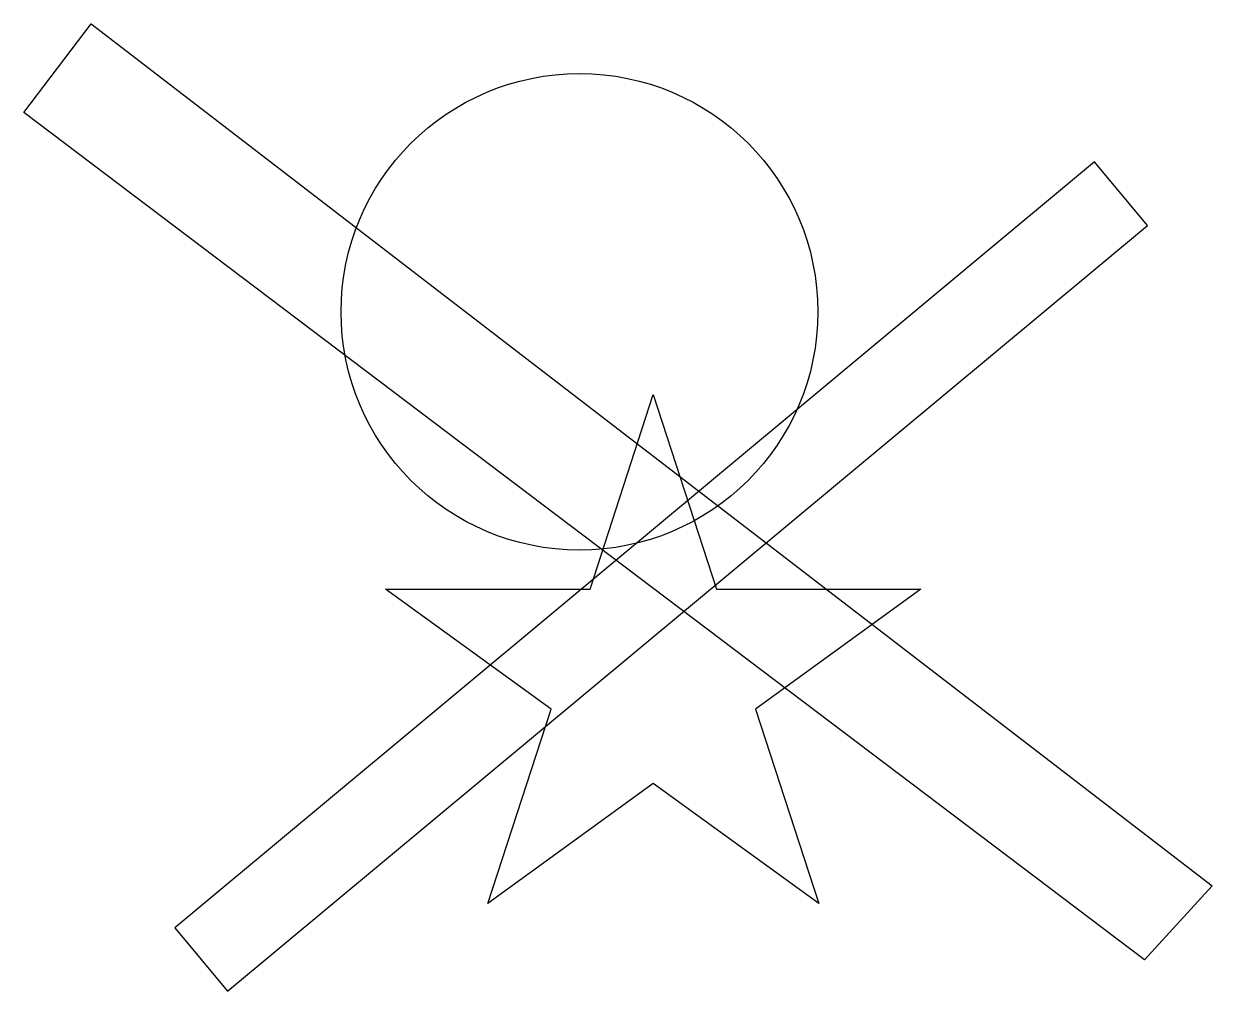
# Model space of a CAD drawing. Extents: x 536798 to 539083, y 1194749 to 1196610.
import ezdxf

# ---------------------------------------------------------------- set-up
doc = ezdxf.new("R2010")
doc.units = 0
doc.layers.add('Level 1', color=7, linetype='Continuous')

msp = doc.modelspace()

# ---------------------------------------------------------------- linework, layer by layer
at = {"layer": 'Level 1'}
for points in [[(539083.4, 1194951.8), (538953.2, 1194809.6), (536798, 1196438.9), (536927.3, 1196609.9)], [(537088.4, 1194870.8), (537189.9, 1194748.9), (538958.7, 1196221.9), (538856.7, 1196344.3)]]:
    msp.add_lwpolyline(points, close=True, dxfattribs=at)
for points in [[(537887, 1195522.5), (538008.5, 1195896.5), (538130, 1195522.5)], [(537811.9, 1195291.4), (537493.8, 1195522.5), (537887, 1195522.5)], [(538130, 1195522.5), (538523.2, 1195522.5), (538205.1, 1195291.4)], [(538008.5, 1195148.6), (537690.4, 1194917.5), (537811.9, 1195291.4)], [(538205.1, 1195291.4), (538326.6, 1194917.5), (538008.5, 1195148.6)]]:
    msp.add_lwpolyline(points, dxfattribs=at)
msp.add_circle((537866.6, 1196055.8), 458.4, dxfattribs=at)

doc.saveas('drawing.dxf')
